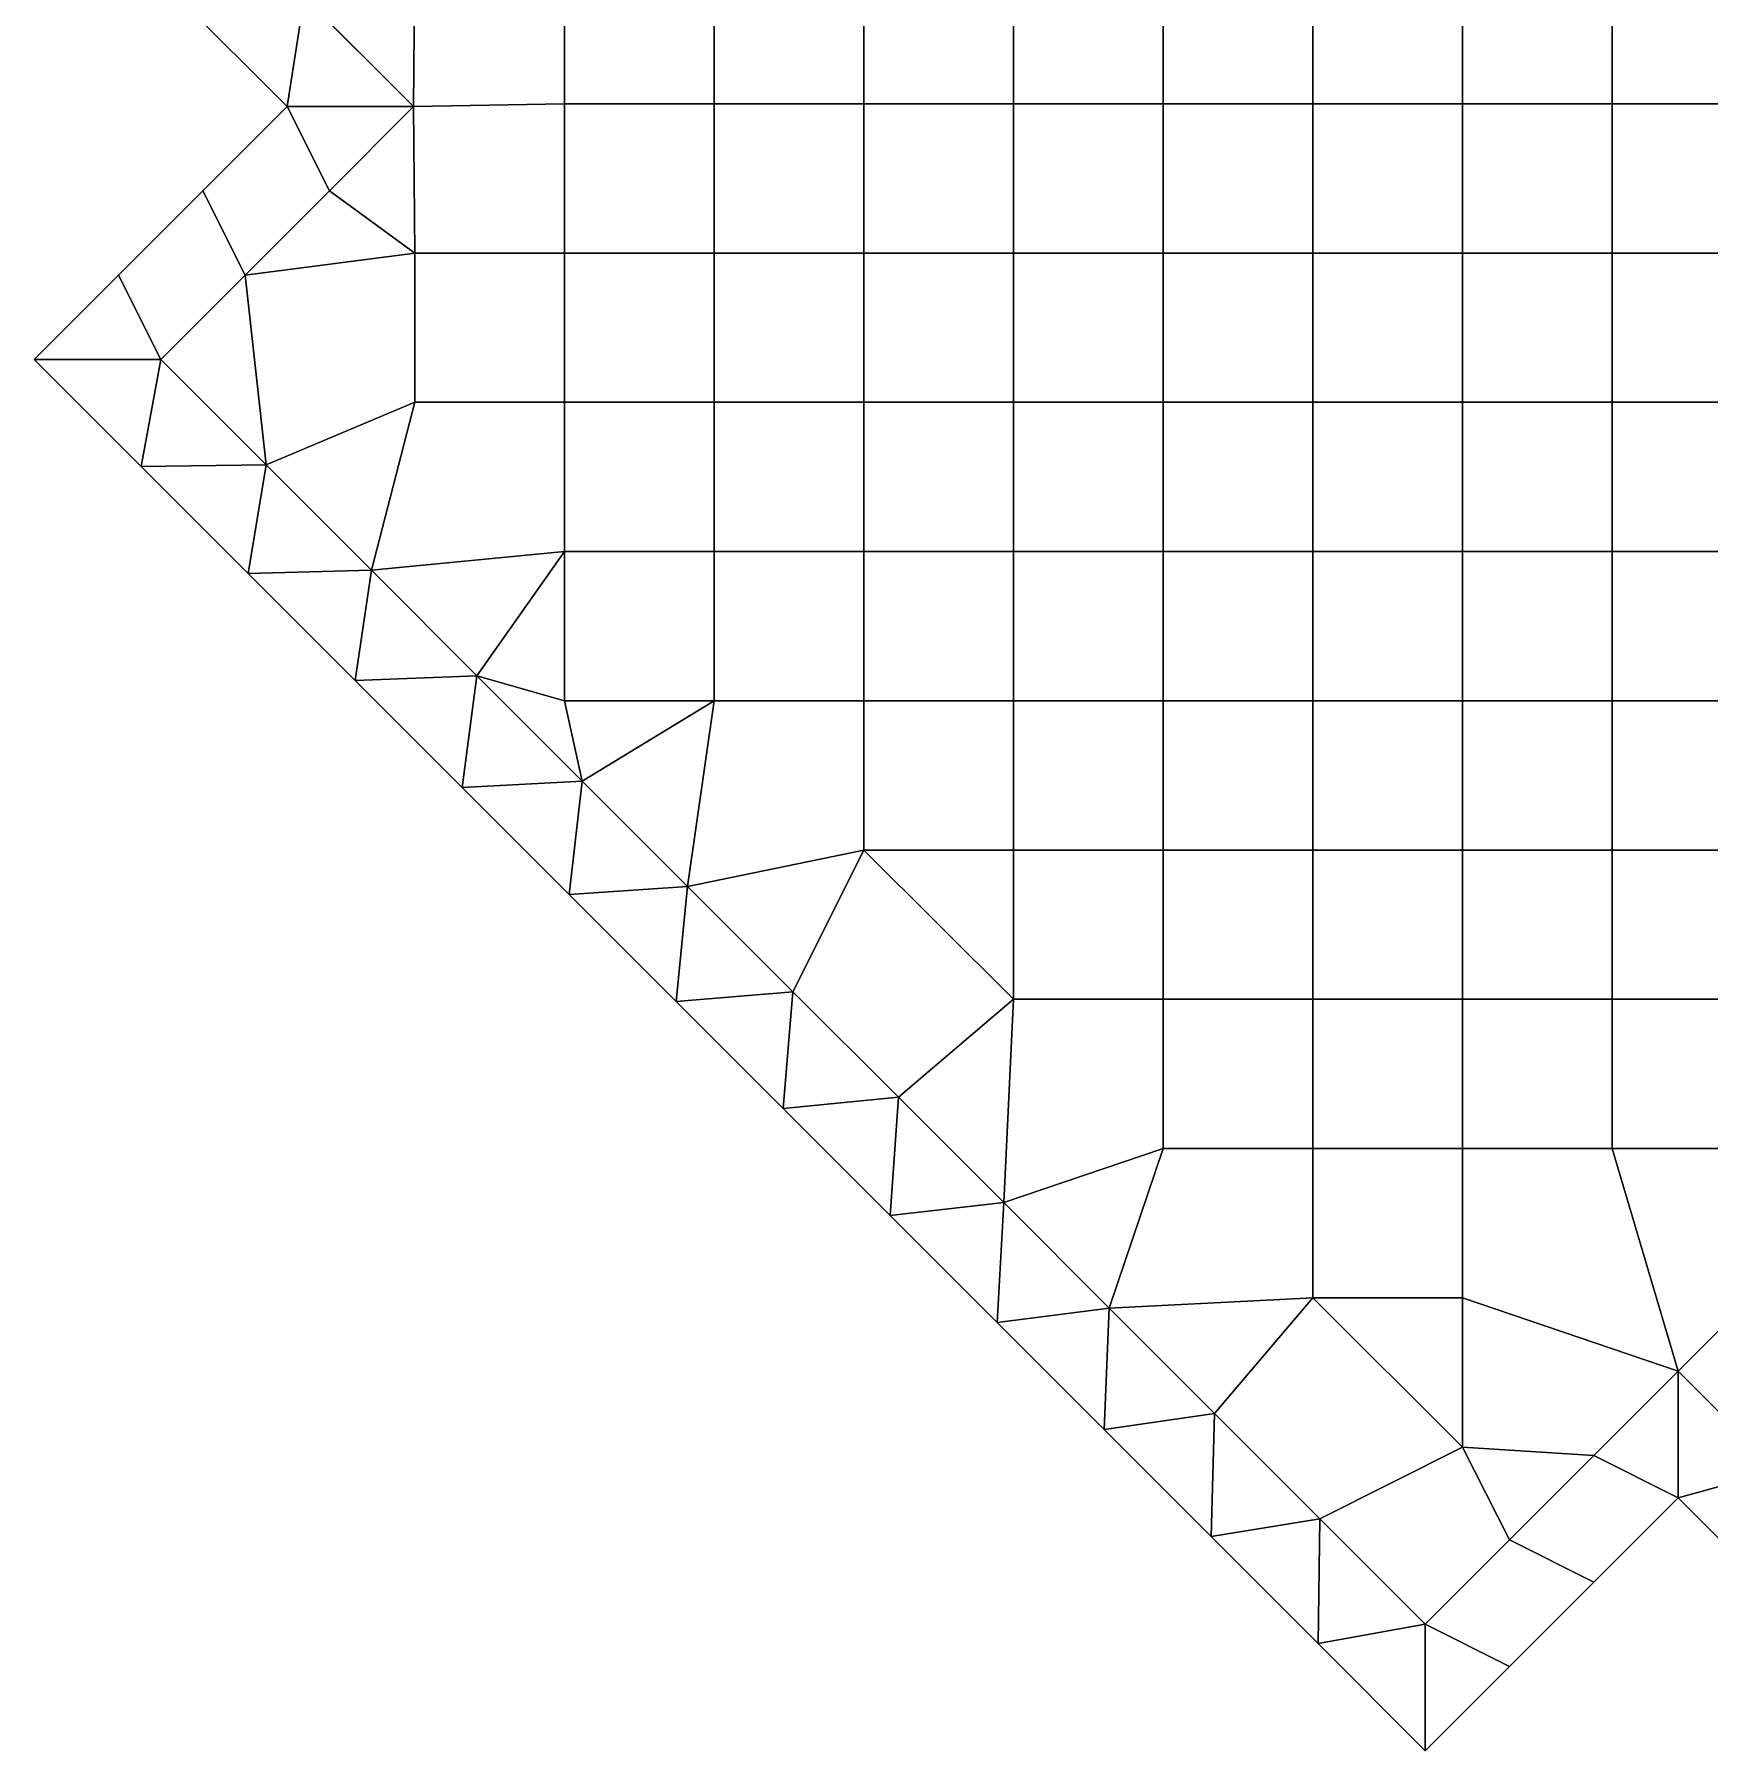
# Model space of a CAD drawing. Extents: x -13 to 39.3, y -26.5 to 20.6.
# Drawn here: x 18.4 to 24.02, y -25.03 to -19.27 of the extents above; entities that cross this region are included whole.
import ezdxf

# ---------------------------------------------------------------- set-up
doc = ezdxf.new("R2010")
doc.units = 0
doc.layers.add('BARS', color=1, linetype='CONTINUOUS')
doc.layers.add('FACES', color=5, linetype='CONTINUOUS')

msp = doc.modelspace()

# ---------------------------------------------------------------- linework, layer by layer
at = {"layer": 'BARS'}
for p, q in [((18.8874, -19.1547), (19.2488, -19.5161)), ((18.8874, -19.1547, 3.3), (19.2488, -19.5161, 3.3)), ((19.673, -19.5161), (19.3053, -19.1485)), ((19.673, -19.5161, 3.3), (19.3053, -19.1485, 3.3)), ((19.2488, -19.5161), (18.9659, -19.799)), ((19.2488, -19.5161, 3.3), (18.9659, -19.799, 3.3)), ((19.3902, -19.799), (19.673, -19.5161)), ((19.3902, -19.799, 3.3), (19.673, -19.5161, 3.3)), ((19.673, -19.5161), (19.673, -19.5161, 0.66)), ((19.673, -19.5161, 0.66), (19.673, -19.5161, 1.32)), ((19.673, -19.5161, 1.32), (19.673, -19.5161, 1.98)), ((19.673, -19.5161, 1.98), (19.673, -19.5161, 2.64)), ((19.673, -19.5161, 2.64), (19.673, -19.5161, 3.3)), ((18.9659, -19.799), (18.6831, -20.0818)), ((18.9659, -19.799, 3.3), (18.6831, -20.0818, 3.3)), ((19.1074, -20.0818), (19.3902, -19.799)), ((19.1074, -20.0818, 3.3), (19.3902, -19.799, 3.3)), ((18.6831, -20.0818), (18.4003, -20.3647)), ((18.6831, -20.0818, 3.3), (18.4003, -20.3647, 3.3)), ((18.8245, -20.3647), (19.1074, -20.0818)), ((18.8245, -20.3647, 3.3), (19.1074, -20.0818, 3.3)), ((18.4003, -20.3647), (18.7592, -20.7237)), ((18.4003, -20.3647, 3.3), (18.7592, -20.7237, 3.3)), ((19.1781, -20.7182), (18.8245, -20.3647)), ((19.1781, -20.7182, 3.3), (18.8245, -20.3647, 3.3)), ((18.7592, -20.7237), (19.1182, -21.0827)), ((18.7592, -20.7237, 3.3), (19.1182, -21.0827, 3.3)), ((19.5316, -21.0718), (19.1781, -20.7182)), ((19.5316, -21.0718, 3.3), (19.1781, -20.7182, 3.3)), ((19.8852, -21.4253), (19.5316, -21.0718)), ((19.8852, -21.4253, 3.3), (19.5316, -21.0718, 3.3)), ((19.1182, -21.0827), (19.4772, -21.4417)), ((19.1182, -21.0827, 3.3), (19.4772, -21.4417, 3.3)), ((19.4772, -21.4417), (19.8362, -21.8006)), ((19.4772, -21.4417, 3.3), (19.8362, -21.8006, 3.3)), ((20.2387, -21.7789), (19.8852, -21.4253)), ((20.2387, -21.7789, 3.3), (19.8852, -21.4253, 3.3)), ((19.8362, -21.8006), (20.1952, -22.1596)), ((19.8362, -21.8006, 3.3), (20.1952, -22.1596, 3.3)), ((20.5923, -22.1324), (20.2387, -21.7789)), ((20.5923, -22.1324, 3.3), (20.2387, -21.7789, 3.3)), ((20.1952, -22.1596), (20.5542, -22.5186)), ((20.1952, -22.1596, 3.3), (20.5542, -22.5186, 3.3)), ((20.9458, -22.486), (20.5923, -22.1324)), ((20.9458, -22.486, 3.3), (20.5923, -22.1324, 3.3)), ((21.2994, -22.8395), (20.9458, -22.486)), ((21.2994, -22.8395, 3.3), (20.9458, -22.486, 3.3)), ((20.5542, -22.5186), (20.9132, -22.8776)), ((20.5542, -22.5186, 3.3), (20.9132, -22.8776, 3.3)), ((21.6529, -23.1931), (21.2994, -22.8395)), ((21.6529, -23.1931, 3.3), (21.2994, -22.8395, 3.3)), ((20.9132, -22.8776), (21.2722, -23.2366)), ((20.9132, -22.8776, 3.3), (21.2722, -23.2366, 3.3)), ((22.0065, -23.5467), (21.6529, -23.1931)), ((22.0065, -23.5467, 3.3), (21.6529, -23.1931, 3.3)), ((21.2722, -23.2366), (21.6312, -23.5956)), ((21.2722, -23.2366, 3.3), (21.6312, -23.5956, 3.3)), ((22.3601, -23.9002), (22.0065, -23.5467)), ((22.3601, -23.9002, 3.3), (22.0065, -23.5467, 3.3)), ((21.6312, -23.5956), (21.9902, -23.9546)), ((21.6312, -23.5956, 3.3), (21.9902, -23.9546, 3.3)), ((23.9157, -23.7588), (23.6328, -24.0416)), ((23.9157, -23.7588, 3.3), (23.6328, -24.0416, 3.3)), ((24.249, -24.0921), (23.9157, -23.7588)), ((23.9157, -23.7588), (23.9157, -23.7588, 0.66)), ((23.9157, -23.7588, 0.66), (23.9157, -23.7588, 1.32)), ((23.9157, -23.7588, 1.32), (23.9157, -23.7588, 1.98)), ((23.9157, -23.7588, 1.98), (23.9157, -23.7588, 2.64)), ((23.9157, -23.7588, 2.64), (23.9157, -23.7588, 3.3)), ((24.249, -24.0921, 3.3), (23.9157, -23.7588, 3.3)), ((22.7136, -24.2538), (22.3601, -23.9002)), ((22.7136, -24.2538, 3.3), (22.3601, -23.9002, 3.3)), ((21.9902, -23.9546), (22.3492, -24.3136)), ((21.9902, -23.9546, 3.3), (22.3492, -24.3136, 3.3)), ((23.6328, -24.0416), (23.35, -24.3245)), ((23.6328, -24.0416, 3.3), (23.35, -24.3245, 3.3)), ((23.6328, -24.4659), (23.9157, -24.1831)), ((23.6328, -24.4659, 3.3), (23.9157, -24.1831, 3.3)), ((23.9157, -24.1831), (24.249, -24.5164)), ((23.9157, -24.1831, 3.3), (24.249, -24.5164, 3.3)), ((23.0672, -24.6073), (22.7136, -24.2538)), ((23.0672, -24.6073, 3.3), (22.7136, -24.2538, 3.3)), ((22.3492, -24.3136), (22.7082, -24.6726)), ((22.3492, -24.3136, 3.3), (22.7082, -24.6726, 3.3)), ((23.35, -24.3245), (23.0672, -24.6073)), ((23.35, -24.3245, 3.3), (23.0672, -24.6073, 3.3)), ((23.35, -24.7487), (23.6328, -24.4659)), ((23.35, -24.7487, 3.3), (23.6328, -24.4659, 3.3)), ((22.7082, -24.6726), (23.0672, -25.0316)), ((22.7082, -24.6726, 3.3), (23.0672, -25.0316, 3.3)), ((23.0672, -25.0316), (23.35, -24.7487)), ((23.0672, -25.0316, 3.3), (23.35, -24.7487, 3.3))]:
    msp.add_line(p, q, dxfattribs=at)
at = {"layer": 'FACES'}
for points in [[(19.6775, -19.0059), (19.3053, -19.1485), (19.673, -19.5161)], [(19.6775, -19.0059, 3.3), (19.3053, -19.1485, 3.3), (19.673, -19.5161, 3.3)], [(20.1796, -19.0059), (19.6775, -19.0059), (19.673, -19.5161), (20.1796, -19.5066)], [(20.1796, -19.0059, 3.3), (19.6775, -19.0059, 3.3), (19.673, -19.5161, 3.3), (20.1796, -19.5066, 3.3)], [(20.6817, -19.0059), (20.1796, -19.0059), (20.1796, -19.5066), (20.6817, -19.5066)], [(20.6817, -19.0059, 3.3), (20.1796, -19.0059, 3.3), (20.1796, -19.5066, 3.3), (20.6817, -19.5066, 3.3)], [(21.1838, -19.0059), (20.6817, -19.0059), (20.6817, -19.5066), (21.1838, -19.5066)], [(21.1838, -19.0059, 3.3), (20.6817, -19.0059, 3.3), (20.6817, -19.5066, 3.3), (21.1838, -19.5066, 3.3)], [(21.6859, -19.0059), (21.1838, -19.0059), (21.1838, -19.5066), (21.6859, -19.5066)], [(21.6859, -19.0059, 3.3), (21.1838, -19.0059, 3.3), (21.1838, -19.5066, 3.3), (21.6859, -19.5066, 3.3)], [(22.188, -19.0059), (21.6859, -19.0059), (21.6859, -19.5066), (22.188, -19.5066)], [(22.188, -19.0059, 3.3), (21.6859, -19.0059, 3.3), (21.6859, -19.5066, 3.3), (22.188, -19.5066, 3.3)], [(22.6902, -19.0059), (22.188, -19.0059), (22.188, -19.5066), (22.6902, -19.5066)], [(22.6902, -19.0059, 3.3), (22.188, -19.0059, 3.3), (22.188, -19.5066, 3.3), (22.6902, -19.5066, 3.3)], [(23.1923, -19.0059), (22.6902, -19.0059), (22.6902, -19.5066), (23.1923, -19.5066)], [(23.1923, -19.0059, 3.3), (22.6902, -19.0059, 3.3), (22.6902, -19.5066, 3.3), (23.1923, -19.5066, 3.3)], [(23.6944, -19.0059), (23.1923, -19.0059), (23.1923, -19.5066), (23.6944, -19.5066)], [(23.6944, -19.0059, 3.3), (23.1923, -19.0059, 3.3), (23.1923, -19.5066, 3.3), (23.6944, -19.5066, 3.3)], [(24.1965, -19.0059), (23.6944, -19.0059), (23.6944, -19.5066), (24.1965, -19.5066)], [(24.1965, -19.0059, 3.3), (23.6944, -19.0059, 3.3), (23.6944, -19.5066, 3.3), (24.1965, -19.5066, 3.3)], [(19.3053, -19.1485), (18.8874, -19.1547), (19.2488, -19.5161)], [(19.3053, -19.1485, 3.3), (18.8874, -19.1547, 3.3), (19.2488, -19.5161, 3.3)], [(19.673, -19.5161), (19.3053, -19.1485), (19.2488, -19.5161)], [(19.673, -19.5161, 3.3), (19.3053, -19.1485, 3.3), (19.2488, -19.5161, 3.3)], [(19.3053, -19.1485), (19.3053, -19.1485, 0.66), (19.673, -19.5161, 0.66), (19.673, -19.5161)], [(19.673, -19.5161, 0.66), (19.3053, -19.1485, 0.66), (19.3053, -19.1485, 1.32), (19.673, -19.5161, 1.32)], [(19.673, -19.5161, 1.32), (19.3053, -19.1485, 1.32), (19.3053, -19.1485, 1.98), (19.673, -19.5161, 1.98)], [(19.673, -19.5161, 1.98), (19.3053, -19.1485, 1.98), (19.3053, -19.1485, 2.64), (19.673, -19.5161, 2.64)], [(19.673, -19.5161, 2.64), (19.3053, -19.1485, 2.64), (19.3053, -19.1485, 3.3), (19.673, -19.5161, 3.3)], [(19.3902, -19.799), (19.2488, -19.5161), (18.9659, -19.799), (19.1074, -20.0818)], [(19.3902, -19.799, 3.3), (19.2488, -19.5161, 3.3), (18.9659, -19.799, 3.3), (19.1074, -20.0818, 3.3)], [(19.673, -19.5161), (19.2488, -19.5161), (19.3902, -19.799)], [(19.673, -19.5161, 3.3), (19.2488, -19.5161, 3.3), (19.3902, -19.799, 3.3)], [(19.673, -19.5161), (19.3902, -19.799), (19.6775, -20.0073)], [(19.3902, -19.799, 0.66), (19.3902, -19.799), (19.673, -19.5161), (19.673, -19.5161, 0.66)], [(19.3902, -19.799, 0.66), (19.673, -19.5161, 0.66), (19.673, -19.5161, 1.32), (19.3902, -19.799, 1.32)], [(19.3902, -19.799, 1.32), (19.673, -19.5161, 1.32), (19.673, -19.5161, 1.98), (19.3902, -19.799, 1.98)], [(19.3902, -19.799, 1.98), (19.673, -19.5161, 1.98), (19.673, -19.5161, 2.64), (19.3902, -19.799, 2.64)], [(19.3902, -19.799, 2.64), (19.673, -19.5161, 2.64), (19.673, -19.5161, 3.3), (19.3902, -19.799, 3.3)], [(19.673, -19.5161, 3.3), (19.3902, -19.799, 3.3), (19.6775, -20.0073, 3.3)], [(20.1796, -19.5066), (19.673, -19.5161), (19.6775, -20.0073), (20.1796, -20.0073)], [(20.1796, -19.5066, 3.3), (19.673, -19.5161, 3.3), (19.6775, -20.0073, 3.3), (20.1796, -20.0073, 3.3)], [(20.6817, -19.5066), (20.1796, -19.5066), (20.1796, -20.0073), (20.6817, -20.0073)], [(20.6817, -19.5066, 3.3), (20.1796, -19.5066, 3.3), (20.1796, -20.0073, 3.3), (20.6817, -20.0073, 3.3)], [(21.1838, -19.5066), (20.6817, -19.5066), (20.6817, -20.0073), (21.1838, -20.0073)], [(21.1838, -19.5066, 3.3), (20.6817, -19.5066, 3.3), (20.6817, -20.0073, 3.3), (21.1838, -20.0073, 3.3)], [(21.6859, -19.5066), (21.1838, -19.5066), (21.1838, -20.0073), (21.6859, -20.0073)], [(21.6859, -19.5066, 3.3), (21.1838, -19.5066, 3.3), (21.1838, -20.0073, 3.3), (21.6859, -20.0073, 3.3)], [(22.188, -19.5066), (21.6859, -19.5066), (21.6859, -20.0073), (22.188, -20.0073)], [(22.188, -19.5066, 3.3), (21.6859, -19.5066, 3.3), (21.6859, -20.0073, 3.3), (22.188, -20.0073, 3.3)], [(22.6902, -19.5066), (22.188, -19.5066), (22.188, -20.0073), (22.6902, -20.0073)], [(22.6902, -19.5066, 3.3), (22.188, -19.5066, 3.3), (22.188, -20.0073, 3.3), (22.6902, -20.0073, 3.3)], [(23.1923, -19.5066), (22.6902, -19.5066), (22.6902, -20.0073), (23.1923, -20.0073)], [(23.1923, -19.5066, 3.3), (22.6902, -19.5066, 3.3), (22.6902, -20.0073, 3.3), (23.1923, -20.0073, 3.3)], [(23.6944, -19.5066), (23.1923, -19.5066), (23.1923, -20.0073), (23.6944, -20.0073)], [(23.6944, -19.5066, 3.3), (23.1923, -19.5066, 3.3), (23.1923, -20.0073, 3.3), (23.6944, -20.0073, 3.3)], [(24.1965, -19.5066), (23.6944, -19.5066), (23.6944, -20.0073), (24.1965, -20.0073)], [(24.1965, -19.5066, 3.3), (23.6944, -19.5066, 3.3), (23.6944, -20.0073, 3.3), (24.1965, -20.0073, 3.3)], [(19.1074, -20.0818), (18.9659, -19.799), (18.6831, -20.0818), (18.8245, -20.3647)], [(19.1074, -20.0818, 3.3), (18.9659, -19.799, 3.3), (18.6831, -20.0818, 3.3), (18.8245, -20.3647, 3.3)], [(19.6775, -20.0073), (19.3902, -19.799), (19.1074, -20.0818)], [(19.1074, -20.0818, 0.66), (19.1074, -20.0818), (19.3902, -19.799), (19.3902, -19.799, 0.66)], [(19.1074, -20.0818, 0.66), (19.3902, -19.799, 0.66), (19.3902, -19.799, 1.32), (19.1074, -20.0818, 1.32)], [(19.1074, -20.0818, 1.32), (19.3902, -19.799, 1.32), (19.3902, -19.799, 1.98), (19.1074, -20.0818, 1.98)], [(19.1074, -20.0818, 1.98), (19.3902, -19.799, 1.98), (19.3902, -19.799, 2.64), (19.1074, -20.0818, 2.64)], [(19.1074, -20.0818, 2.64), (19.3902, -19.799, 2.64), (19.3902, -19.799, 3.3), (19.1074, -20.0818, 3.3)], [(19.6775, -20.0073, 3.3), (19.3902, -19.799, 3.3), (19.1074, -20.0818, 3.3)], [(19.6775, -20.0073), (19.1074, -20.0818), (19.1781, -20.7182), (19.6775, -20.508)], [(19.6775, -20.0073, 3.3), (19.1074, -20.0818, 3.3), (19.1781, -20.7182, 3.3), (19.6775, -20.508, 3.3)], [(20.1796, -20.0073), (19.6775, -20.0073), (19.6775, -20.508), (20.1796, -20.508)], [(20.1796, -20.0073, 3.3), (19.6775, -20.0073, 3.3), (19.6775, -20.508, 3.3), (20.1796, -20.508, 3.3)], [(20.6817, -20.0073), (20.1796, -20.0073), (20.1796, -20.508), (20.6817, -20.508)], [(20.6817, -20.0073, 3.3), (20.1796, -20.0073, 3.3), (20.1796, -20.508, 3.3), (20.6817, -20.508, 3.3)], [(21.1838, -20.0073), (20.6817, -20.0073), (20.6817, -20.508), (21.1838, -20.508)], [(21.1838, -20.0073, 3.3), (20.6817, -20.0073, 3.3), (20.6817, -20.508, 3.3), (21.1838, -20.508, 3.3)], [(21.6859, -20.0073), (21.1838, -20.0073), (21.1838, -20.508), (21.6859, -20.508)], [(21.6859, -20.0073, 3.3), (21.1838, -20.0073, 3.3), (21.1838, -20.508, 3.3), (21.6859, -20.508, 3.3)], [(22.188, -20.0073), (21.6859, -20.0073), (21.6859, -20.508), (22.188, -20.508)], [(22.188, -20.0073, 3.3), (21.6859, -20.0073, 3.3), (21.6859, -20.508, 3.3), (22.188, -20.508, 3.3)], [(22.6902, -20.0073), (22.188, -20.0073), (22.188, -20.508), (22.6902, -20.508)], [(22.6902, -20.0073, 3.3), (22.188, -20.0073, 3.3), (22.188, -20.508, 3.3), (22.6902, -20.508, 3.3)], [(23.1923, -20.0073), (22.6902, -20.0073), (22.6902, -20.508), (23.1923, -20.508)], [(23.1923, -20.0073, 3.3), (22.6902, -20.0073, 3.3), (22.6902, -20.508, 3.3), (23.1923, -20.508, 3.3)], [(23.6944, -20.0073), (23.1923, -20.0073), (23.1923, -20.508), (23.6944, -20.508)], [(23.6944, -20.0073, 3.3), (23.1923, -20.0073, 3.3), (23.1923, -20.508, 3.3), (23.6944, -20.508, 3.3)], [(24.1965, -20.0073), (23.6944, -20.0073), (23.6944, -20.508), (24.1965, -20.508)], [(24.1965, -20.0073, 3.3), (23.6944, -20.0073, 3.3), (23.6944, -20.508, 3.3), (24.1965, -20.508, 3.3)], [(18.8245, -20.3647), (18.6831, -20.0818), (18.4003, -20.3647)], [(18.8245, -20.3647, 3.3), (18.6831, -20.0818, 3.3), (18.4003, -20.3647, 3.3)], [(19.1074, -20.0818), (18.8245, -20.3647), (19.1781, -20.7182)], [(18.8245, -20.3647, 0.66), (18.8245, -20.3647), (19.1074, -20.0818), (19.1074, -20.0818, 0.66)], [(18.8245, -20.3647, 0.66), (19.1074, -20.0818, 0.66), (19.1074, -20.0818, 1.32), (18.8245, -20.3647, 1.32)], [(18.8245, -20.3647, 1.32), (19.1074, -20.0818, 1.32), (19.1074, -20.0818, 1.98), (18.8245, -20.3647, 1.98)], [(18.8245, -20.3647, 1.98), (19.1074, -20.0818, 1.98), (19.1074, -20.0818, 2.64), (18.8245, -20.3647, 2.64)], [(18.8245, -20.3647, 2.64), (19.1074, -20.0818, 2.64), (19.1074, -20.0818, 3.3), (18.8245, -20.3647, 3.3)], [(19.1074, -20.0818, 3.3), (18.8245, -20.3647, 3.3), (19.1781, -20.7182, 3.3)], [(18.8245, -20.3647), (18.4003, -20.3647), (18.7592, -20.7237)], [(18.8245, -20.3647, 3.3), (18.4003, -20.3647, 3.3), (18.7592, -20.7237, 3.3)], [(19.1781, -20.7182), (18.8245, -20.3647), (18.7592, -20.7237)], [(19.1781, -20.7182, 3.3), (18.8245, -20.3647, 3.3), (18.7592, -20.7237, 3.3)], [(18.8245, -20.3647), (18.8245, -20.3647, 0.66), (19.1781, -20.7182, 0.66), (19.1781, -20.7182)], [(19.1781, -20.7182, 0.66), (18.8245, -20.3647, 0.66), (18.8245, -20.3647, 1.32), (19.1781, -20.7182, 1.32)], [(19.1781, -20.7182, 1.32), (18.8245, -20.3647, 1.32), (18.8245, -20.3647, 1.98), (19.1781, -20.7182, 1.98)], [(19.1781, -20.7182, 1.98), (18.8245, -20.3647, 1.98), (18.8245, -20.3647, 2.64), (19.1781, -20.7182, 2.64)], [(19.1781, -20.7182, 2.64), (18.8245, -20.3647, 2.64), (18.8245, -20.3647, 3.3), (19.1781, -20.7182, 3.3)], [(19.6775, -20.508), (19.1781, -20.7182), (19.5316, -21.0718)], [(19.6775, -20.508, 3.3), (19.1781, -20.7182, 3.3), (19.5316, -21.0718, 3.3)], [(20.1796, -20.508), (19.6775, -20.508), (19.5316, -21.0718), (20.1796, -21.0087)], [(20.1796, -20.508, 3.3), (19.6775, -20.508, 3.3), (19.5316, -21.0718, 3.3), (20.1796, -21.0087, 3.3)], [(20.6817, -20.508), (20.1796, -20.508), (20.1796, -21.0087), (20.6817, -21.0087)], [(20.6817, -20.508, 3.3), (20.1796, -20.508, 3.3), (20.1796, -21.0087, 3.3), (20.6817, -21.0087, 3.3)], [(21.1838, -20.508), (20.6817, -20.508), (20.6817, -21.0087), (21.1838, -21.0087)], [(21.1838, -20.508, 3.3), (20.6817, -20.508, 3.3), (20.6817, -21.0087, 3.3), (21.1838, -21.0087, 3.3)], [(21.6859, -20.508), (21.1838, -20.508), (21.1838, -21.0087), (21.6859, -21.0087)], [(21.6859, -20.508, 3.3), (21.1838, -20.508, 3.3), (21.1838, -21.0087, 3.3), (21.6859, -21.0087, 3.3)], [(22.188, -20.508), (21.6859, -20.508), (21.6859, -21.0087), (22.188, -21.0087)], [(22.188, -20.508, 3.3), (21.6859, -20.508, 3.3), (21.6859, -21.0087, 3.3), (22.188, -21.0087, 3.3)], [(22.6902, -20.508), (22.188, -20.508), (22.188, -21.0087), (22.6902, -21.0087)], [(22.6902, -20.508, 3.3), (22.188, -20.508, 3.3), (22.188, -21.0087, 3.3), (22.6902, -21.0087, 3.3)], [(23.1923, -20.508), (22.6902, -20.508), (22.6902, -21.0087), (23.1923, -21.0087)], [(23.1923, -20.508, 3.3), (22.6902, -20.508, 3.3), (22.6902, -21.0087, 3.3), (23.1923, -21.0087, 3.3)], [(23.6944, -20.508), (23.1923, -20.508), (23.1923, -21.0087), (23.6944, -21.0087)], [(23.6944, -20.508, 3.3), (23.1923, -20.508, 3.3), (23.1923, -21.0087, 3.3), (23.6944, -21.0087, 3.3)], [(24.1965, -20.508), (23.6944, -20.508), (23.6944, -21.0087), (24.1965, -21.0087)], [(24.1965, -20.508, 3.3), (23.6944, -20.508, 3.3), (23.6944, -21.0087, 3.3), (24.1965, -21.0087, 3.3)], [(19.1781, -20.7182), (18.7592, -20.7237), (19.1182, -21.0827)], [(19.1781, -20.7182, 3.3), (18.7592, -20.7237, 3.3), (19.1182, -21.0827, 3.3)], [(19.5316, -21.0718), (19.1781, -20.7182), (19.1182, -21.0827)], [(19.5316, -21.0718, 3.3), (19.1781, -20.7182, 3.3), (19.1182, -21.0827, 3.3)], [(19.1781, -20.7182), (19.1781, -20.7182, 0.66), (19.5316, -21.0718, 0.66), (19.5316, -21.0718)], [(19.5316, -21.0718, 0.66), (19.1781, -20.7182, 0.66), (19.1781, -20.7182, 1.32), (19.5316, -21.0718, 1.32)], [(19.5316, -21.0718, 1.32), (19.1781, -20.7182, 1.32), (19.1781, -20.7182, 1.98), (19.5316, -21.0718, 1.98)], [(19.5316, -21.0718, 1.98), (19.1781, -20.7182, 1.98), (19.1781, -20.7182, 2.64), (19.5316, -21.0718, 2.64)], [(19.5316, -21.0718, 2.64), (19.1781, -20.7182, 2.64), (19.1781, -20.7182, 3.3), (19.5316, -21.0718, 3.3)], [(20.1796, -21.0087), (19.5316, -21.0718), (19.8852, -21.4253)], [(20.1796, -21.0087, 3.3), (19.5316, -21.0718, 3.3), (19.8852, -21.4253, 3.3)], [(20.1796, -21.0087), (19.8852, -21.4253), (20.1796, -21.5094)], [(20.1796, -21.0087, 3.3), (19.8852, -21.4253, 3.3), (20.1796, -21.5094, 3.3)], [(20.6817, -21.0087), (20.1796, -21.0087), (20.1796, -21.5094), (20.6817, -21.5094)], [(20.6817, -21.0087, 3.3), (20.1796, -21.0087, 3.3), (20.1796, -21.5094, 3.3), (20.6817, -21.5094, 3.3)], [(21.1838, -21.0087), (20.6817, -21.0087), (20.6817, -21.5094), (21.1838, -21.5094)], [(21.1838, -21.0087, 3.3), (20.6817, -21.0087, 3.3), (20.6817, -21.5094, 3.3), (21.1838, -21.5094, 3.3)], [(21.6859, -21.0087), (21.1838, -21.0087), (21.1838, -21.5094), (21.6859, -21.5094)], [(21.6859, -21.0087, 3.3), (21.1838, -21.0087, 3.3), (21.1838, -21.5094, 3.3), (21.6859, -21.5094, 3.3)], [(22.188, -21.0087), (21.6859, -21.0087), (21.6859, -21.5094), (22.188, -21.5094)], [(22.188, -21.0087, 3.3), (21.6859, -21.0087, 3.3), (21.6859, -21.5094, 3.3), (22.188, -21.5094, 3.3)], [(22.6902, -21.0087), (22.188, -21.0087), (22.188, -21.5094), (22.6902, -21.5094)], [(22.6902, -21.0087, 3.3), (22.188, -21.0087, 3.3), (22.188, -21.5094, 3.3), (22.6902, -21.5094, 3.3)], [(23.1923, -21.0087), (22.6902, -21.0087), (22.6902, -21.5094), (23.1923, -21.5094)], [(23.1923, -21.0087, 3.3), (22.6902, -21.0087, 3.3), (22.6902, -21.5094, 3.3), (23.1923, -21.5094, 3.3)], [(23.6944, -21.0087), (23.1923, -21.0087), (23.1923, -21.5094), (23.6944, -21.5094)], [(23.6944, -21.0087, 3.3), (23.1923, -21.0087, 3.3), (23.1923, -21.5094, 3.3), (23.6944, -21.5094, 3.3)], [(24.1965, -21.0087), (23.6944, -21.0087), (23.6944, -21.5094), (24.1965, -21.5094)], [(24.1965, -21.0087, 3.3), (23.6944, -21.0087, 3.3), (23.6944, -21.5094, 3.3), (24.1965, -21.5094, 3.3)], [(19.5316, -21.0718), (19.1182, -21.0827), (19.4772, -21.4417)], [(19.5316, -21.0718, 3.3), (19.1182, -21.0827, 3.3), (19.4772, -21.4417, 3.3)], [(19.8852, -21.4253), (19.5316, -21.0718), (19.4772, -21.4417)], [(19.8852, -21.4253, 3.3), (19.5316, -21.0718, 3.3), (19.4772, -21.4417, 3.3)], [(19.5316, -21.0718), (19.5316, -21.0718, 0.66), (19.8852, -21.4253, 0.66), (19.8852, -21.4253)], [(19.5316, -21.0718, 0.66), (19.5316, -21.0718, 1.32), (19.8852, -21.4253, 1.32), (19.8852, -21.4253, 0.66)], [(19.5316, -21.0718, 1.32), (19.5316, -21.0718, 1.98), (19.8852, -21.4253, 1.98), (19.8852, -21.4253, 1.32)], [(19.5316, -21.0718, 1.98), (19.5316, -21.0718, 2.64), (19.8852, -21.4253, 2.64), (19.8852, -21.4253, 1.98)], [(19.8852, -21.4253, 2.64), (19.5316, -21.0718, 2.64), (19.5316, -21.0718, 3.3), (19.8852, -21.4253, 3.3)], [(19.8852, -21.4253), (19.4772, -21.4417), (19.8362, -21.8006)], [(19.8852, -21.4253, 3.3), (19.4772, -21.4417, 3.3), (19.8362, -21.8006, 3.3)], [(19.8852, -21.4253), (19.8362, -21.8006), (20.2387, -21.7789)], [(19.8852, -21.4253, 3.3), (19.8362, -21.8006, 3.3), (20.2387, -21.7789, 3.3)], [(20.1796, -21.5094), (19.8852, -21.4253), (20.2387, -21.7789)], [(19.8852, -21.4253), (19.8852, -21.4253, 0.66), (20.2387, -21.7789, 0.66), (20.2387, -21.7789)], [(19.8852, -21.4253, 0.66), (19.8852, -21.4253, 1.32), (20.2387, -21.7789, 1.32), (20.2387, -21.7789, 0.66)], [(19.8852, -21.4253, 1.32), (19.8852, -21.4253, 1.98), (20.2387, -21.7789, 1.98), (20.2387, -21.7789, 1.32)], [(19.8852, -21.4253, 1.98), (19.8852, -21.4253, 2.64), (20.2387, -21.7789, 2.64), (20.2387, -21.7789, 1.98)], [(20.2387, -21.7789, 2.64), (19.8852, -21.4253, 2.64), (19.8852, -21.4253, 3.3), (20.2387, -21.7789, 3.3)], [(20.1796, -21.5094, 3.3), (19.8852, -21.4253, 3.3), (20.2387, -21.7789, 3.3)], [(20.6817, -21.5094), (20.1796, -21.5094), (20.2387, -21.7789)], [(20.6817, -21.5094, 3.3), (20.1796, -21.5094, 3.3), (20.2387, -21.7789, 3.3)], [(20.6817, -21.5094), (20.2387, -21.7789), (20.5923, -22.1324)], [(20.6817, -21.5094, 3.3), (20.2387, -21.7789, 3.3), (20.5923, -22.1324, 3.3)], [(21.1838, -21.5094), (20.6817, -21.5094), (20.5923, -22.1324), (21.1838, -22.0101)], [(21.1838, -21.5094, 3.3), (20.6817, -21.5094, 3.3), (20.5923, -22.1324, 3.3), (21.1838, -22.0101, 3.3)], [(21.6859, -21.5094), (21.1838, -21.5094), (21.1838, -22.0101), (21.6859, -22.0101)], [(21.6859, -21.5094, 3.3), (21.1838, -21.5094, 3.3), (21.1838, -22.0101, 3.3), (21.6859, -22.0101, 3.3)], [(22.188, -21.5094), (21.6859, -21.5094), (21.6859, -22.0101), (22.188, -22.0101)], [(22.188, -21.5094, 3.3), (21.6859, -21.5094, 3.3), (21.6859, -22.0101, 3.3), (22.188, -22.0101, 3.3)], [(22.6902, -21.5094), (22.188, -21.5094), (22.188, -22.0101), (22.6902, -22.0101)], [(22.6902, -21.5094, 3.3), (22.188, -21.5094, 3.3), (22.188, -22.0101, 3.3), (22.6902, -22.0101, 3.3)], [(23.1923, -21.5094), (22.6902, -21.5094), (22.6902, -22.0101), (23.1923, -22.0101)], [(23.1923, -21.5094, 3.3), (22.6902, -21.5094, 3.3), (22.6902, -22.0101, 3.3), (23.1923, -22.0101, 3.3)], [(23.6944, -21.5094), (23.1923, -21.5094), (23.1923, -22.0101), (23.6944, -22.0101)], [(23.6944, -21.5094, 3.3), (23.1923, -21.5094, 3.3), (23.1923, -22.0101, 3.3), (23.6944, -22.0101, 3.3)], [(24.1965, -21.5094), (23.6944, -21.5094), (23.6944, -22.0101), (24.1965, -22.0101)], [(24.1965, -21.5094, 3.3), (23.6944, -21.5094, 3.3), (23.6944, -22.0101, 3.3), (24.1965, -22.0101, 3.3)], [(20.2387, -21.7789), (19.8362, -21.8006), (20.1952, -22.1596)], [(20.2387, -21.7789, 3.3), (19.8362, -21.8006, 3.3), (20.1952, -22.1596, 3.3)], [(20.5923, -22.1324), (20.2387, -21.7789), (20.1952, -22.1596)], [(20.5923, -22.1324, 3.3), (20.2387, -21.7789, 3.3), (20.1952, -22.1596, 3.3)], [(20.2387, -21.7789), (20.2387, -21.7789, 0.66), (20.5923, -22.1324, 0.66), (20.5923, -22.1324)], [(20.2387, -21.7789, 0.66), (20.2387, -21.7789, 1.32), (20.5923, -22.1324, 1.32), (20.5923, -22.1324, 0.66)], [(20.2387, -21.7789, 1.32), (20.2387, -21.7789, 1.98), (20.5923, -22.1324, 1.98), (20.5923, -22.1324, 1.32)], [(20.2387, -21.7789, 1.98), (20.2387, -21.7789, 2.64), (20.5923, -22.1324, 2.64), (20.5923, -22.1324, 1.98)], [(20.5923, -22.1324, 2.64), (20.2387, -21.7789, 2.64), (20.2387, -21.7789, 3.3), (20.5923, -22.1324, 3.3)], [(21.1838, -22.0101), (20.5923, -22.1324), (20.9458, -22.486)], [(21.1838, -22.0101, 3.3), (20.5923, -22.1324, 3.3), (20.9458, -22.486, 3.3)], [(21.6859, -22.5108), (21.1838, -22.0101), (20.9458, -22.486), (21.2994, -22.8395)], [(21.6859, -22.5108, 3.3), (21.1838, -22.0101, 3.3), (20.9458, -22.486, 3.3), (21.2994, -22.8395, 3.3)], [(21.6859, -22.0101), (21.1838, -22.0101), (21.6859, -22.5108)], [(21.6859, -22.0101, 3.3), (21.1838, -22.0101, 3.3), (21.6859, -22.5108, 3.3)], [(22.188, -22.0101), (21.6859, -22.0101), (21.6859, -22.5108), (22.188, -22.5108)], [(22.188, -22.0101, 3.3), (21.6859, -22.0101, 3.3), (21.6859, -22.5108, 3.3), (22.188, -22.5108, 3.3)], [(22.6902, -22.0101), (22.188, -22.0101), (22.188, -22.5108), (22.6902, -22.5108)], [(22.6902, -22.0101, 3.3), (22.188, -22.0101, 3.3), (22.188, -22.5108, 3.3), (22.6902, -22.5108, 3.3)], [(23.1923, -22.0101), (22.6902, -22.0101), (22.6902, -22.5108), (23.1923, -22.5108)], [(23.1923, -22.0101, 3.3), (22.6902, -22.0101, 3.3), (22.6902, -22.5108, 3.3), (23.1923, -22.5108, 3.3)], [(23.6944, -22.0101), (23.1923, -22.0101), (23.1923, -22.5108), (23.6944, -22.5108)], [(23.6944, -22.0101, 3.3), (23.1923, -22.0101, 3.3), (23.1923, -22.5108, 3.3), (23.6944, -22.5108, 3.3)], [(24.1965, -22.0101), (23.6944, -22.0101), (23.6944, -22.5108), (24.1965, -22.5108)], [(24.1965, -22.0101, 3.3), (23.6944, -22.0101, 3.3), (23.6944, -22.5108, 3.3), (24.1965, -22.5108, 3.3)], [(20.5923, -22.1324), (20.1952, -22.1596), (20.5542, -22.5186)], [(20.5923, -22.1324, 3.3), (20.1952, -22.1596, 3.3), (20.5542, -22.5186, 3.3)], [(20.9458, -22.486), (20.5923, -22.1324), (20.5542, -22.5186)], [(20.9458, -22.486, 3.3), (20.5923, -22.1324, 3.3), (20.5542, -22.5186, 3.3)], [(20.5923, -22.1324), (20.5923, -22.1324, 0.66), (20.9458, -22.486, 0.66), (20.9458, -22.486)], [(20.5923, -22.1324, 0.66), (20.5923, -22.1324, 1.32), (20.9458, -22.486, 1.32), (20.9458, -22.486, 0.66)], [(20.5923, -22.1324, 1.32), (20.5923, -22.1324, 1.98), (20.9458, -22.486, 1.98), (20.9458, -22.486, 1.32)], [(20.5923, -22.1324, 1.98), (20.5923, -22.1324, 2.64), (20.9458, -22.486, 2.64), (20.9458, -22.486, 1.98)], [(20.9458, -22.486, 2.64), (20.5923, -22.1324, 2.64), (20.5923, -22.1324, 3.3), (20.9458, -22.486, 3.3)], [(20.9458, -22.486), (20.5542, -22.5186), (20.9132, -22.8776)], [(20.9458, -22.486, 3.3), (20.5542, -22.5186, 3.3), (20.9132, -22.8776, 3.3)], [(21.2994, -22.8395), (20.9458, -22.486), (20.9132, -22.8776)], [(21.2994, -22.8395, 3.3), (20.9458, -22.486, 3.3), (20.9132, -22.8776, 3.3)], [(20.9458, -22.486), (20.9458, -22.486, 0.66), (21.2994, -22.8395, 0.66), (21.2994, -22.8395)], [(20.9458, -22.486, 0.66), (20.9458, -22.486, 1.32), (21.2994, -22.8395, 1.32), (21.2994, -22.8395, 0.66)], [(20.9458, -22.486, 1.32), (20.9458, -22.486, 1.98), (21.2994, -22.8395, 1.98), (21.2994, -22.8395, 1.32)], [(20.9458, -22.486, 1.98), (20.9458, -22.486, 2.64), (21.2994, -22.8395, 2.64), (21.2994, -22.8395, 1.98)], [(21.2994, -22.8395, 2.64), (20.9458, -22.486, 2.64), (20.9458, -22.486, 3.3), (21.2994, -22.8395, 3.3)], [(21.6859, -22.5108), (21.2994, -22.8395), (21.6529, -23.1931)], [(21.6859, -22.5108, 3.3), (21.2994, -22.8395, 3.3), (21.6529, -23.1931, 3.3)], [(22.188, -22.5108), (21.6859, -22.5108), (21.6529, -23.1931), (22.188, -23.0116)], [(22.188, -22.5108, 3.3), (21.6859, -22.5108, 3.3), (21.6529, -23.1931, 3.3), (22.188, -23.0116, 3.3)], [(22.6902, -22.5108), (22.188, -22.5108), (22.188, -23.0116), (22.6902, -23.0116)], [(22.6902, -22.5108, 3.3), (22.188, -22.5108, 3.3), (22.188, -23.0116, 3.3), (22.6902, -23.0116, 3.3)], [(23.1923, -22.5108), (22.6902, -22.5108), (22.6902, -23.0116), (23.1923, -23.0116)], [(23.1923, -22.5108, 3.3), (22.6902, -22.5108, 3.3), (22.6902, -23.0116, 3.3), (23.1923, -23.0116, 3.3)], [(23.6944, -22.5108), (23.1923, -22.5108), (23.1923, -23.0116), (23.6944, -23.0116)], [(23.6944, -22.5108, 3.3), (23.1923, -22.5108, 3.3), (23.1923, -23.0116, 3.3), (23.6944, -23.0116, 3.3)], [(24.1965, -22.5108), (23.6944, -22.5108), (23.6944, -23.0116), (24.1965, -23.0116)], [(24.1965, -22.5108, 3.3), (23.6944, -22.5108, 3.3), (23.6944, -23.0116, 3.3), (24.1965, -23.0116, 3.3)], [(21.2994, -22.8395), (20.9132, -22.8776), (21.2722, -23.2366)], [(21.2994, -22.8395, 3.3), (20.9132, -22.8776, 3.3), (21.2722, -23.2366, 3.3)], [(21.6529, -23.1931), (21.2994, -22.8395), (21.2722, -23.2366)], [(21.6529, -23.1931, 3.3), (21.2994, -22.8395, 3.3), (21.2722, -23.2366, 3.3)], [(21.2994, -22.8395), (21.2994, -22.8395, 0.66), (21.6529, -23.1931, 0.66), (21.6529, -23.1931)], [(21.2994, -22.8395, 0.66), (21.2994, -22.8395, 1.32), (21.6529, -23.1931, 1.32), (21.6529, -23.1931, 0.66)], [(21.2994, -22.8395, 1.32), (21.2994, -22.8395, 1.98), (21.6529, -23.1931, 1.98), (21.6529, -23.1931, 1.32)], [(21.2994, -22.8395, 1.98), (21.2994, -22.8395, 2.64), (21.6529, -23.1931, 2.64), (21.6529, -23.1931, 1.98)], [(21.6529, -23.1931, 2.64), (21.2994, -22.8395, 2.64), (21.2994, -22.8395, 3.3), (21.6529, -23.1931, 3.3)], [(22.188, -23.0116), (21.6529, -23.1931), (22.0065, -23.5467)], [(22.188, -23.0116, 3.3), (21.6529, -23.1931, 3.3), (22.0065, -23.5467, 3.3)], [(22.6902, -23.0116), (22.188, -23.0116), (22.0065, -23.5467), (22.6902, -23.5123)], [(22.6902, -23.0116, 3.3), (22.188, -23.0116, 3.3), (22.0065, -23.5467, 3.3), (22.6902, -23.5123, 3.3)], [(23.1923, -23.0116), (22.6902, -23.0116), (22.6902, -23.5123), (23.1923, -23.5123)], [(23.1923, -23.0116, 3.3), (22.6902, -23.0116, 3.3), (22.6902, -23.5123, 3.3), (23.1923, -23.5123, 3.3)], [(23.6944, -23.0116), (23.1923, -23.0116), (23.1923, -23.5123), (23.9157, -23.7588)], [(23.6944, -23.0116, 3.3), (23.1923, -23.0116, 3.3), (23.1923, -23.5123, 3.3), (23.9157, -23.7588, 3.3)], [(24.1965, -23.0116), (23.6944, -23.0116), (23.9157, -23.7588), (24.249, -23.4254)], [(24.1965, -23.0116, 3.3), (23.6944, -23.0116, 3.3), (23.9157, -23.7588, 3.3), (24.249, -23.4254, 3.3)], [(21.6529, -23.1931), (21.2722, -23.2366), (21.6312, -23.5956)], [(21.6529, -23.1931, 3.3), (21.2722, -23.2366, 3.3), (21.6312, -23.5956, 3.3)], [(22.0065, -23.5467), (21.6529, -23.1931), (21.6312, -23.5956)], [(22.0065, -23.5467, 3.3), (21.6529, -23.1931, 3.3), (21.6312, -23.5956, 3.3)], [(21.6529, -23.1931), (21.6529, -23.1931, 0.66), (22.0065, -23.5467, 0.66), (22.0065, -23.5467)], [(21.6529, -23.1931, 0.66), (21.6529, -23.1931, 1.32), (22.0065, -23.5467, 1.32), (22.0065, -23.5467, 0.66)], [(21.6529, -23.1931, 1.32), (21.6529, -23.1931, 1.98), (22.0065, -23.5467, 1.98), (22.0065, -23.5467, 1.32)], [(21.6529, -23.1931, 1.98), (21.6529, -23.1931, 2.64), (22.0065, -23.5467, 2.64), (22.0065, -23.5467, 1.98)], [(22.0065, -23.5467, 2.64), (21.6529, -23.1931, 2.64), (21.6529, -23.1931, 3.3), (22.0065, -23.5467, 3.3)], [(24.6986, -23.5123), (24.249, -23.4254), (23.9157, -23.7588), (24.249, -24.0921)], [(24.6986, -23.5123, 3.3), (24.249, -23.4254, 3.3), (23.9157, -23.7588, 3.3), (24.249, -24.0921, 3.3)], [(22.0065, -23.5467), (21.6312, -23.5956), (21.9902, -23.9546)], [(22.0065, -23.5467, 3.3), (21.6312, -23.5956, 3.3), (21.9902, -23.9546, 3.3)], [(22.0065, -23.5467), (21.9902, -23.9546), (22.3601, -23.9002)], [(22.0065, -23.5467, 3.3), (21.9902, -23.9546, 3.3), (22.3601, -23.9002, 3.3)], [(22.6902, -23.5123), (22.0065, -23.5467), (22.3601, -23.9002)], [(22.6902, -23.5123, 3.3), (22.0065, -23.5467, 3.3), (22.3601, -23.9002, 3.3)], [(22.0065, -23.5467), (22.0065, -23.5467, 0.66), (22.3601, -23.9002, 0.66), (22.3601, -23.9002)], [(22.0065, -23.5467, 0.66), (22.0065, -23.5467, 1.32), (22.3601, -23.9002, 1.32), (22.3601, -23.9002, 0.66)], [(22.0065, -23.5467, 1.32), (22.0065, -23.5467, 1.98), (22.3601, -23.9002, 1.98), (22.3601, -23.9002, 1.32)], [(22.0065, -23.5467, 1.98), (22.0065, -23.5467, 2.64), (22.3601, -23.9002, 2.64), (22.3601, -23.9002, 1.98)], [(22.3601, -23.9002, 2.64), (22.0065, -23.5467, 2.64), (22.0065, -23.5467, 3.3), (22.3601, -23.9002, 3.3)], [(23.1923, -24.013), (22.6902, -23.5123), (22.3601, -23.9002), (22.7136, -24.2538)], [(23.1923, -24.013, 3.3), (22.6902, -23.5123, 3.3), (22.3601, -23.9002, 3.3), (22.7136, -24.2538, 3.3)], [(23.1923, -23.5123), (22.6902, -23.5123), (23.1923, -24.013)], [(23.1923, -23.5123, 3.3), (22.6902, -23.5123, 3.3), (23.1923, -24.013, 3.3)], [(23.9157, -23.7588), (23.1923, -23.5123), (23.1923, -24.013), (23.6328, -24.0416)], [(23.9157, -23.7588, 3.3), (23.1923, -23.5123, 3.3), (23.1923, -24.013, 3.3), (23.6328, -24.0416, 3.3)], [(23.9157, -23.7588), (23.6328, -24.0416), (23.9157, -24.1831)], [(23.6328, -24.0416, 0.66), (23.6328, -24.0416), (23.9157, -23.7588), (23.9157, -23.7588, 0.66)], [(23.6328, -24.0416, 1.32), (23.6328, -24.0416, 0.66), (23.9157, -23.7588, 0.66), (23.9157, -23.7588, 1.32)], [(23.6328, -24.0416, 1.98), (23.6328, -24.0416, 1.32), (23.9157, -23.7588, 1.32), (23.9157, -23.7588, 1.98)], [(23.6328, -24.0416, 2.64), (23.6328, -24.0416, 1.98), (23.9157, -23.7588, 1.98), (23.9157, -23.7588, 2.64)], [(23.6328, -24.0416, 2.64), (23.9157, -23.7588, 2.64), (23.9157, -23.7588, 3.3), (23.6328, -24.0416, 3.3)], [(23.9157, -23.7588, 3.3), (23.6328, -24.0416, 3.3), (23.9157, -24.1831, 3.3)], [(24.249, -24.0921), (23.9157, -23.7588), (23.9157, -24.1831)], [(23.9157, -23.7588), (23.9157, -23.7588, 0.66), (24.249, -24.0921, 0.66), (24.249, -24.0921)], [(24.249, -24.0921, 0.66), (23.9157, -23.7588, 0.66), (23.9157, -23.7588, 1.32), (24.249, -24.0921, 1.32)], [(24.249, -24.0921, 1.32), (23.9157, -23.7588, 1.32), (23.9157, -23.7588, 1.98), (24.249, -24.0921, 1.98)], [(24.249, -24.0921, 1.98), (23.9157, -23.7588, 1.98), (23.9157, -23.7588, 2.64), (24.249, -24.0921, 2.64)], [(24.249, -24.0921, 2.64), (23.9157, -23.7588, 2.64), (23.9157, -23.7588, 3.3), (24.249, -24.0921, 3.3)], [(24.249, -24.0921, 3.3), (23.9157, -23.7588, 3.3), (23.9157, -24.1831, 3.3)], [(22.3601, -23.9002), (21.9902, -23.9546), (22.3492, -24.3136)], [(22.3601, -23.9002, 3.3), (21.9902, -23.9546, 3.3), (22.3492, -24.3136, 3.3)], [(22.7136, -24.2538), (22.3601, -23.9002), (22.3492, -24.3136)], [(22.7136, -24.2538, 3.3), (22.3601, -23.9002, 3.3), (22.3492, -24.3136, 3.3)], [(22.3601, -23.9002), (22.3601, -23.9002, 0.66), (22.7136, -24.2538, 0.66), (22.7136, -24.2538)], [(22.3601, -23.9002, 0.66), (22.3601, -23.9002, 1.32), (22.7136, -24.2538, 1.32), (22.7136, -24.2538, 0.66)], [(22.3601, -23.9002, 1.32), (22.3601, -23.9002, 1.98), (22.7136, -24.2538, 1.98), (22.7136, -24.2538, 1.32)], [(22.3601, -23.9002, 1.98), (22.3601, -23.9002, 2.64), (22.7136, -24.2538, 2.64), (22.7136, -24.2538, 1.98)], [(22.7136, -24.2538, 2.64), (22.3601, -23.9002, 2.64), (22.3601, -23.9002, 3.3), (22.7136, -24.2538, 3.3)], [(23.1923, -24.013), (22.7136, -24.2538), (23.0672, -24.6073), (23.35, -24.3245)], [(23.1923, -24.013, 3.3), (22.7136, -24.2538, 3.3), (23.0672, -24.6073, 3.3), (23.35, -24.3245, 3.3)], [(23.6328, -24.0416), (23.1923, -24.013), (23.35, -24.3245)], [(23.6328, -24.0416, 3.3), (23.1923, -24.013, 3.3), (23.35, -24.3245, 3.3)], [(23.9157, -24.1831), (23.6328, -24.0416), (23.35, -24.3245), (23.6328, -24.4659)], [(23.35, -24.3245, 0.66), (23.35, -24.3245), (23.6328, -24.0416), (23.6328, -24.0416, 0.66)], [(23.35, -24.3245, 0.66), (23.6328, -24.0416, 0.66), (23.6328, -24.0416, 1.32), (23.35, -24.3245, 1.32)], [(23.35, -24.3245, 1.32), (23.6328, -24.0416, 1.32), (23.6328, -24.0416, 1.98), (23.35, -24.3245, 1.98)], [(23.35, -24.3245, 1.98), (23.6328, -24.0416, 1.98), (23.6328, -24.0416, 2.64), (23.35, -24.3245, 2.64)], [(23.35, -24.3245, 2.64), (23.6328, -24.0416, 2.64), (23.6328, -24.0416, 3.3), (23.35, -24.3245, 3.3)], [(23.9157, -24.1831, 3.3), (23.6328, -24.0416, 3.3), (23.35, -24.3245, 3.3), (23.6328, -24.4659, 3.3)], [(24.249, -24.0921), (23.9157, -24.1831), (24.249, -24.5164)], [(24.249, -24.0921, 3.3), (23.9157, -24.1831, 3.3), (24.249, -24.5164, 3.3)], [(22.7136, -24.2538), (22.3492, -24.3136), (22.7082, -24.6726)], [(22.7136, -24.2538, 3.3), (22.3492, -24.3136, 3.3), (22.7082, -24.6726, 3.3)], [(23.0672, -24.6073), (22.7136, -24.2538), (22.7082, -24.6726)], [(23.0672, -24.6073, 3.3), (22.7136, -24.2538, 3.3), (22.7082, -24.6726, 3.3)], [(22.7136, -24.2538), (22.7136, -24.2538, 0.66), (23.0672, -24.6073, 0.66), (23.0672, -24.6073)], [(23.0672, -24.6073, 0.66), (22.7136, -24.2538, 0.66), (22.7136, -24.2538, 1.32), (23.0672, -24.6073, 1.32)], [(23.0672, -24.6073, 1.32), (22.7136, -24.2538, 1.32), (22.7136, -24.2538, 1.98), (23.0672, -24.6073, 1.98)], [(23.0672, -24.6073, 1.98), (22.7136, -24.2538, 1.98), (22.7136, -24.2538, 2.64), (23.0672, -24.6073, 2.64)], [(23.0672, -24.6073, 2.64), (22.7136, -24.2538, 2.64), (22.7136, -24.2538, 3.3), (23.0672, -24.6073, 3.3)], [(23.6328, -24.4659), (23.35, -24.3245), (23.0672, -24.6073), (23.35, -24.7487)], [(23.0672, -24.6073, 0.66), (23.0672, -24.6073), (23.35, -24.3245), (23.35, -24.3245, 0.66)], [(23.0672, -24.6073, 0.66), (23.35, -24.3245, 0.66), (23.35, -24.3245, 1.32), (23.0672, -24.6073, 1.32)], [(23.0672, -24.6073, 1.32), (23.35, -24.3245, 1.32), (23.35, -24.3245, 1.98), (23.0672, -24.6073, 1.98)], [(23.0672, -24.6073, 1.98), (23.35, -24.3245, 1.98), (23.35, -24.3245, 2.64), (23.0672, -24.6073, 2.64)], [(23.0672, -24.6073, 2.64), (23.35, -24.3245, 2.64), (23.35, -24.3245, 3.3), (23.0672, -24.6073, 3.3)], [(23.6328, -24.4659, 3.3), (23.35, -24.3245, 3.3), (23.0672, -24.6073, 3.3), (23.35, -24.7487, 3.3)], [(23.0672, -24.6073), (22.7082, -24.6726), (23.0672, -25.0316)], [(23.0672, -24.6073, 3.3), (22.7082, -24.6726, 3.3), (23.0672, -25.0316, 3.3)], [(23.35, -24.7487), (23.0672, -24.6073), (23.0672, -25.0316)], [(23.35, -24.7487, 3.3), (23.0672, -24.6073, 3.3), (23.0672, -25.0316, 3.3)]]:
    msp.add_3dface(points, dxfattribs=at)

doc.saveas('drawing.dxf')
